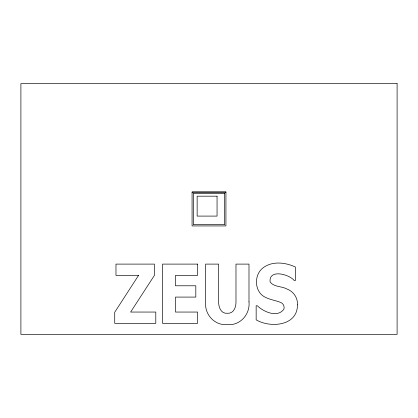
<?xml version="1.0" encoding="UTF-8"?>
<svg xmlns="http://www.w3.org/2000/svg" width="418" height="418" viewBox="0 0 418 418"><rect width="100%" height="100%" fill="white"/><g stroke="black" fill="none" stroke-linecap="round" stroke-linejoin="round"><path stroke-width="0.63" d="M192.071 192.071L225.929 192.071M248.992 301.906C250.267 314.315 240.057 325.915 227.293 324.582C214.606 325.821 204.334 314.336 205.625 301.942L205.625 264.103L218.63 264.103L218.63 301.07C218.363 306.483 220.537 313.824 227.293 313.286C234.038 313.829 236.295 306.509 235.982 301.07L235.982 264.103L248.992 264.103L248.992 301.906M297.433 304.847C297.647 326.108 270.341 328.198 256.156 319.848L256.156 305.762L257.336 305.762C263.664 311.943 277.625 318.108 283.911 309.153C284.689 306.525 283.394 303.719 280.938 302.533C274.851 300.087 268.001 299.544 262.535 295.599C254.348 289.068 254.494 274.757 262.624 268.178C271.878 260.722 285.238 262.311 295.38 267.008L295.38 280.535L294.235 280.535C289.345 274.271 268.654 268.706 270.101 281.894C273.759 287.14 281.554 286.079 286.79 288.932C293.394 291.367 297.94 297.72 297.433 304.847M138.546 275.405L114.725 312.251L114.725 323.349L155.794 323.349L155.794 312.053L130.615 312.053L154.404 275.405L154.404 264.103L115.974 264.103L115.974 275.405L138.546 275.405M397.1 83.6L20.9 83.6L20.9 334.4L397.1 334.4L397.1 83.6M225.929 192.029L192.071 192.029L192.071 225.929L225.929 225.929L225.929 192.029M224.675 193.325L193.325 193.325L193.325 224.675L224.675 224.675L224.675 193.325M217.052 196.183L197.144 196.183L197.144 216.09L217.052 216.09L217.052 196.183M197.557 264.103L162.539 264.103L162.539 323.349L197.557 323.349L197.557 312.053L175.476 312.053L175.476 297.088L195.817 297.088L195.817 285.787L175.476 285.787L175.476 275.405L197.557 275.405L197.557 264.103"/></g></svg>
